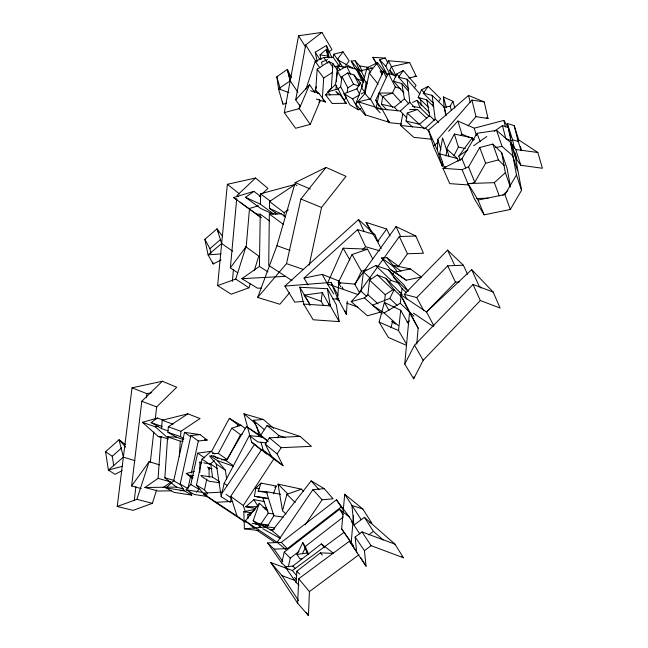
<?xml version="1.0" encoding="UTF-8"?>
<svg xmlns="http://www.w3.org/2000/svg" width="648" height="648" viewBox="0 0 648 648"><rect width="100%" height="100%" fill="white"/><g stroke="black" fill="none" stroke-linecap="round" stroke-linejoin="round"><path stroke-width="0.97" d="M209.085 477.228L209.118 468.188L207.441 467.087M284.132 216.456L284.156 212.625L269.495 201.544L295.286 184.364L296.841 185.636M199.811 472.481L199.884 462.113L201.86 462.486M275.287 214.294L275.303 212.439M285.339 216.886L281.313 213.864L269.341 214.034L268.718 265.348L292.07 280.641M277.15 214.132L269.406 208.364L269.495 201.544M261.541 288.02L257.564 288.222L241.834 278.672L259.411 266.433L260.245 214.164L256.446 214.221L233.58 197.519L253.878 191.363L260.958 196.692M273.707 214.067L260.399 204.201L260.569 193.801L295.286 184.364M468.131 125.761L475.988 116.656L488.033 118.519L484.218 101.93L468.536 95.459L428.441 130.135L433.431 146.221L442.292 166.212L442.422 161.279M442.292 166.212L437.44 150.409L437.765 139.393L471.93 100.067L484.218 101.93M296.825 575.861L292.378 570.515L270.783 562.561L297.651 603.223L308.448 615.6L309.404 591.584L298.728 578.745L349.442 541.193L356.659 551.586M297.651 603.223L298.728 578.745M296.16 582.552L296.76 571.277L320.387 552.874L333.542 553.368L321.343 543.907L292.815 566.093L285.161 566.911L296.16 582.552L299.076 585.193M335.988 89.448L336.215 85.56M336.442 81.664L337.365 66.104L345.4 67.068M345.757 65.489L349.191 60.896L343.035 51.824L337.794 58.798L337.738 59.835L352.423 67.91L349.41 67.546M318.119 93.741L315.714 90.599L317.164 69.166L328.876 61.617L332.886 63.488L331.395 87.934L325.644 94.867L332.149 103.469L346.316 103.283L340.006 94.657L335.867 91.392L338.183 94.543M179.326 456.297L180.29 441.175L167.638 436.841L164.835 477.803L176.426 487.077L183.708 489.094M183.878 438.599L180.573 436.695L180.922 431.293L200.078 418.535L187.855 413.829L162.203 420.252L161.603 428.628L167.962 430.863M322.396 98.229L323.7 78.035L317.164 69.166M183.473 439.587L176.321 437.117L167.954 432.289L168.326 426.797L187.855 413.829M171.153 490.852L158.136 491.022L144.877 487.499L158.08 478.362L161.036 436.639L158.282 436.55L142.422 422.318L157.448 418.049L163.814 420.358M303.758 301.393L294.743 302.106L284.877 286.092L331.007 282.406L337.64 298.396L346.356 314.288L347.279 301.223M337.64 298.396L338.936 281.005L322.202 274.371L304.034 278.105L307.994 284.918M369.206 522.329L371.871 523.203L362.831 509.02L344.696 494.213L341.65 528.817L353.468 546.191L351.216 542.619L353.492 515.622M246.119 247.714L249.496 208.64M433.909 325.831L426.514 311.98L400.521 294.629L409.504 312.644L404.749 364.055L413.675 378.813L413.853 376.828M416.761 344.064L418.163 328.188L402.473 298.137M232.365 281.394L233.434 269.576M237.816 272.873L230.356 267.851L236.731 198.555M250.136 283.962L248.945 287.809L231.206 294.2L217.623 285.59L227.375 184.291L255.579 178.014L267.899 188.398L262.821 193.226M384.556 301.409L385.268 294.743L392.785 289.713L394.624 290.426M406.474 344.104L398.536 330.545L400.707 310.287L384.377 302.446L379.112 322.121L388.403 337.47L406.563 345.4M150.328 462.105L153.779 431.997M155.269 418.948L156.654 406.912L176.742 387.229L162.348 381.251L132.014 387.836L117.223 506.493L133.083 510.357L152.361 503.326L156.605 490.042M380.36 312.182L367.465 315.779L351.176 301.644L364.419 297.95L367.902 294.727L369.562 280.13L377.29 274.987L385.746 278.267L402.23 294.548M134.266 500.459L135.91 486.591M146.472 397.694L146.95 393.684L151.754 392.648M141.296 488.616L131.609 485.968L141.799 401.266L162.348 381.251M323.579 305.491L321.181 301.328L322.267 292.621L304.171 295.091L310.149 305.127M351.176 301.644L361.025 291.244L363.479 271.909L375.702 265.575L388.533 269.86L403.728 284.715L408.11 291.146M385.746 278.267L394.106 289.753L389.764 298.461L372.527 305.151L384.134 312.935L400.237 303.288L402.108 288.595L388.533 269.86M347.19 92.818L347.846 87.853L341.998 76.585L347.822 72.9L354.108 75.014L360.239 82.774L362.37 87.083M340.637 86.67L338.013 88.946L343.958 100.035L346.534 97.791L340.637 86.67L341.998 76.585M412.606 127.032L406.077 121.087L407.236 113.084L417.45 109.528L426.7 118.244M337.373 87.828L335.526 84.402L337.511 71.021L346.712 66.42L356.279 69.158L367.06 83.56M366.225 81.834L364.678 91.967L361.22 93.944M386.848 109.933L381.478 104.223L382.685 96.463L392.664 92.996L401.193 102.408M267.867 498.66L254.405 496.352L255.83 487.985L261.047 483.116L276.218 486.057L273.432 493.881M299.093 108.807L299.789 104.911M445.97 155.795L446.861 150.854L442.924 138.834M300.081 106.199L295.699 99.833L305.694 44.923L321.943 32.4L331.962 49.596L328.803 52.051M445.945 167.184L444.01 166.674L439.7 153.876L442.625 137.911M431.422 139.215L413.797 137.319L400.626 125.501L402.7 114.242M319.1 99.257L320.153 100.877L310.23 124.392L295.585 128.28L284.31 112.614L298.574 35.761L321.943 32.4M380.19 112.768L376.132 108.508L379.153 93.053L392.664 92.996M365.602 115.595L355.703 104.117L364.994 93.498L369.222 73.005L377.557 62.654L386.888 74.755M334.83 66.412L339.471 66.331L340.127 63.212M207.441 493.436L204.501 489.896L206.785 479.115M208.867 469.322L209.28 467.362M339.471 66.331L333.177 57.332L333.841 54.181L343.035 51.824M309.193 265.154L321.546 207.457L346 176.337L326.033 167.411L295.221 182.623L276.931 245.705L257.669 297.448L279.847 304.252L289.648 292.661M207.19 495.137L202.419 492.367L196.449 485.15L202.038 459.173L211.151 451.316L214.982 454.021M231.312 497.713L230.299 502.419L221.211 496.708L216.294 464.09L209.498 455.892M190.909 475.016L187.944 488.624L180.185 484.105L190.909 435.578L199.981 434.589L207.214 440.033L198.32 440.996L190.909 435.578M191.33 473.072L198.32 440.996M207.546 496.538L194.343 494.489L186.065 489.839L190.82 484.485L197.632 453.13L211.151 451.316M221.211 496.708L224.119 483.392L249.342 435.594L262.148 436.882L268.248 441.531M257.669 297.448L286.521 263.631L300.907 199.033L326.033 167.411M189.856 491.873L191.776 495.121L174.093 492.375L166.05 487.936L173.704 480.784L184.526 432.354L199.981 434.589M288.311 566.814L290.288 558.122L299.003 551.359M286.505 567.47L281.726 563.015L284.229 552.128L339.544 509.32L349.167 516.788L353.557 523.633L351.208 521.81M390.947 327.783L392.729 320.995M286.019 514.05L282.504 510.778L286.902 494.303L301.498 489.183L303.475 491.273M355.703 104.117L361.56 87.958L367.108 67.74L377.557 62.654M254.299 270.516L258.755 256.098L245.908 246.823L230.356 267.851M217.623 285.59L235.742 279.069L245.908 246.823M117.223 506.493L136.874 499.325L149.121 461.668L159.473 464.867M314.531 92.186L316.41 86.492M305.905 89.246L315.195 61.398L323.765 57.51L333.177 57.332M265.218 527.124L265.874 525.245M261.282 527.496L253.182 520.741L259.346 503.294L267.989 511.053M267.705 492.845L258.155 491.119L261.047 483.116M284.31 112.614L299.336 108.621L309.614 84.645L314.361 91.951M432.483 105.908L433.674 103.145M428.774 107.56L418.163 97.37L421.443 89.894L428.109 86.37L440.608 98.763L438.526 101.768M333.704 293.925L327.281 283.784L343.124 248.2L367.546 249.148L372.746 258.916M403.915 92.948L393.482 81.211L396.746 73.961L403.267 70.535L416.048 85.398L414.323 87.853M392.315 93.288L395.28 86.881L388.314 73.297L375.727 100.189L379.112 106.361M391.886 74.544L389.723 70.284L391.424 66.655L409.682 62.589L416.259 76.343L408.702 78.019M375.727 100.189L382.109 109.228L389.294 122.359L365.812 114.988L358.247 101.801L370.486 98.909L383.357 71.555L381.291 70.826L372.9 57.34L385.398 58.077L388.014 63.245M389.772 73.953L385.844 66.266L388.444 60.726L409.682 62.589M355.015 284.577L361.454 271.269L366.169 269.625M340.864 286.894L338.264 282.658L352.05 254.534L367.546 249.148M302.527 553.505L305.621 547.277L302.819 542.66L296.97 554.421L299.878 558.851L302.616 558.487M413.675 378.813L423.193 360.272L480.33 300.534L500.094 308.027L493.144 292.046L471.679 269.625L426.514 311.98M404.749 364.055L414.526 345.214L473.008 284.472L493.144 292.046M453.956 155.642L458.42 147.064L454.353 134.055L472.27 137.805L473.089 140.592M449.032 156.136L446.634 148.797L454.353 134.055M221.454 459.707L227.27 459.618L240.505 434.687L242.303 434.087M212.398 453.527L218.287 453.43L231.773 428.215L240.902 425.185L245.6 428.733M237.119 426.708L238.075 424.926L229.343 418.349L211.386 451.794M360.839 108.386L358.304 109.844L349.855 104.773L343.999 93.749L356.918 88.841L360.239 82.774M471.169 183.781L474.765 182.234L485.627 163.247L498.409 159.926L504.193 165.564M462.113 169.63L468.472 184.947L449.761 183.643L442.973 168.342L462.113 169.63L468.569 166.86L479.731 147.517L492.828 144.107L501.674 152.701L507.076 168.383L510.357 186.049M501.674 152.701L505.359 172.676L494.343 182.671L468.01 183.53L474.263 198.612L484.129 214.844L510.316 209.482L521.567 190.285L515.654 158.29L510.478 142.414L496.603 130.386L477.041 133.31L461.951 158.744L442.973 168.342M211.094 455.406L226.193 460.72L246.402 426.53L262.148 436.882M451.227 110.014L450.166 106.142L453.001 101.339L443.402 96.933L444.115 107.528L446.294 115.263M468.01 183.53L478.078 200.046L504.897 194.546L516.464 174.968L510.478 142.414M255.239 509.304L243.834 511.701L244.393 528.825L267.057 526.913L273.829 515.743L266.401 491.686L258.155 491.119M245.422 512.009L243.292 505.497L273.715 459.076L261.768 449.348L230.688 496.368L237.079 516.124L245.738 522.239M273.715 459.076L283.046 465.677L277.101 453.908L281.183 447.679L311.437 446.342L300.089 436.412L267.098 425.517L260.715 435.124L267.405 440.689M277.304 437.902L278.867 435.529L285.566 437.756M283.046 465.677L271.204 456.014L265.226 444.107L269.398 437.797L300.089 436.412M223.479 491.2L254.624 444.293L251.651 442.195L243.94 413.797L263.347 419.467L273.667 428.288M252.218 523.463L260.877 524.005L268.183 513.2L262.594 497.405L254.405 496.352M305.111 524.92L322.105 499.77L333.088 498.822L324.235 488.673L311.17 480.881L272.298 530.769L253.182 520.741M286.06 549.674L277.117 542.271L312.911 489.653L324.235 488.673M433.123 102.797L423.314 93.239L428.109 86.37M408.864 88.995L398.528 77.201L403.267 70.535M392.882 274.29L394.632 271.828M398.131 266.903L407.454 253.757L423.46 253.238L415.805 235.994L396.033 226.589L354.642 284.124L338.264 282.658M415.805 235.994L399.354 236.561L357.842 294.54L327.281 283.784M131.609 485.968L149.121 461.668M381.202 248.824L377.541 241.647L386.645 229.028L366.112 222.377L371.012 231.96M460.274 160.663L458.825 156.095L472.27 137.805M258.52 527.82L260.358 525.479M254.429 528.322L245.406 520.96L259.346 503.294M196.336 492.245L198.993 489.24L190.82 484.485M460.558 135.594L461.862 134.136L457.869 121.006L448.594 131.293M318.8 102.368L320.153 100.877M295.699 99.833L309.614 84.645M426.619 311.891L455.471 282.099L459.31 281.961M463.393 265.243L447.557 250.128L404.279 294.314L416.745 297.57L447.703 265.818L463.393 265.243L467.532 274.306M329.986 95.126L328.091 91.733L335.526 84.402M259.192 196.676L260.642 195.299M255.579 178.014L237.006 195.542L238.505 196.733M400.626 125.501L425.517 128.134L435.189 119.086L432.127 95.337L423.314 93.239M274.768 487.418L276.218 486.057M376.132 108.508L400.318 111.011L409.811 102.222L407.082 79.218L398.528 77.201M502.848 195.202L507.854 190.625M362.653 249.448L365.634 246.726L379.704 250.833M284.877 286.092L358.571 219.559L374.852 234.6L378.084 241.785M304.034 278.105L357.591 229.627L374.852 234.6M113.732 465.782L112.266 456.273L121.751 447.817M122.108 470.634L115.052 474.336L108.386 470.092L105.592 451.705L119.013 439.773L125.404 444.56M255.49 508.453L245.746 506.776L253.911 499.649L264.489 501.609M433.431 146.221L437.959 142.285M134.978 460.655L123.379 457.124L108.386 470.092L122.666 466.228M214.358 460.574L209.903 464.422L202.038 459.173M210.94 253.457L209.928 248.67L220.32 239.695M221 259.969L213.151 263.979L208.097 254.891L204.841 239.315L216.983 228.857L222.377 236.05M320.979 59.527L320.039 54.845L326.357 49.418L328.941 58.085M406.077 121.087L419.434 124.238L429.592 115.628L426.813 99.913L418.163 97.37M381.478 104.223L394.438 107.244L404.401 98.885L401.865 83.657L393.482 81.211M218.741 232.332L216.983 228.857L221.673 243.526L208.097 254.891L221.033 253.894M304.544 547.058L343.359 516.942M267.608 542.943L274.055 549.131L287.388 548.621L341.14 507.02L336.466 499.802L281.273 542.408L267.608 542.943L281.726 563.015M309.404 591.584L358.879 554.785M349.442 541.193L366.047 566.158L364.427 550.654L371.126 545.681L403.429 557.766L394.98 544.166L364.395 517.339L353.913 525.074L359.932 534.065M368.712 534.884L373.426 531.384L383.179 539.954M292.378 570.515L343.934 532.445M356.732 552.768L355.128 536.981L361.989 531.903L394.98 544.166M161.603 428.628L151.097 422.569L157.448 418.049M272.533 213.953L260.65 208.445L245.495 197.316L253.878 191.363M286.594 102.975L282.949 104.433L278.519 88.808L276.842 76.764L287.331 69.417L291.349 77.46M458.825 156.095L467.888 149.761M473.648 145.727L486.826 136.509M494.238 131.333L502.475 125.574L508.251 127.502L503.852 120.415L474.255 128.174L457.869 121.006M162.988 487.652L171.088 482.039L158.08 478.362M290.515 81.672L287.331 69.417L290.207 80.862L278.519 88.808L288.911 92.615M284.156 212.625L288.344 209.822M248.054 518.481L247.803 514.69L254.51 510.227M323.7 78.035L332.772 72.171M347.846 87.853L353.557 84.216L358.854 86.014M407.098 322.429L409.568 320.938M317.204 61.568L315.244 52.188L326.446 45.482L331.93 57.761M343.999 93.749L352.585 98.877L359.494 94.924M389.48 281.37L391.181 280.487L399.241 283.2M412.663 102.425L416.956 100.327L429.624 112.776M327.596 59.567L321.513 62.095L322.08 64.881M240.068 202.192L248.986 208.632L258.431 205.764M142.422 422.318L155.399 426.87L158.169 426.084M328.091 91.733L338.013 88.946M387.755 74.666L386.483 73.346L379.412 59.608L385.398 58.077M192.634 478.726L186.219 473.429L194.424 471.501M186.219 473.429L190.941 476.15L193.647 475.51M444.115 107.528L450.166 106.142M362.208 71.199L359.664 65.918L355.12 60.758L351.216 61.033L357.761 68.947L361.033 70.624L372.624 68.129L370.632 67.789M390.517 269.609L394.932 272.144L410.395 268.928L421.362 277.052L406.199 280.195L390.517 269.609L381.623 257.936L386.84 257.669L398.188 265.964M495.38 147.436L502.07 146.448L512.633 155.658M296.97 554.421L307.184 553.052L308.092 554.542M270.248 529.886L274.274 529.546M260.715 435.124L253.271 420.301L263.347 419.467M332.813 299.117L338.823 298.647M204.314 493.079L222.92 492.035M203.982 494.335L215.347 502.338L232.713 501.374M241.834 278.672L285.517 276.348M381.623 257.936L393.077 266.223L394.778 266.134M476.24 198.547L488.114 198.183M325.644 94.867L340.006 94.657M144.877 487.499L176.426 487.077M180.16 490.73L184.17 490.682M245.746 506.776L257.264 506.712M265.097 509.441L266.976 509.433M409.52 109.544L417.45 109.528M167.638 436.841L176.321 437.117M180.29 441.175L183.141 441.272M299.789 287.25L327.402 288.733L336.32 304.771L339.196 321.619L313.17 319.78L303.661 304.058L299.789 287.25L309.331 303.264L309.776 305.208M328.317 304.325L330.318 304.439M383.859 71.329L385.746 71.442M264.975 525.317L268.742 525.552M303.661 304.058L330.286 305.872L339.196 321.619M414.266 76.164L416.259 76.343M266.644 442.884L257.888 441.993L249.342 435.594M401.525 123.962L389.675 122.707L387.642 120.577M244.393 528.825L258.204 530.493M267.057 526.913L274.695 527.893M260.877 524.005L268.58 525.018M255.223 524.111L257.183 524.362M262.076 525.001L264.036 525.253M511.612 143.88L515.759 149.51L537.84 152.499L542.408 168.253L520.822 165.272L516.764 159.74L511.612 143.88L507.352 123.533L514.237 125.631L518.991 140.859M200.767 475.446L212.536 477.122L219.178 481.432M247.803 514.69L250.736 515.111M219.729 482.776L209.069 481.245L201.479 476.385M204.371 439.619L207.214 440.033M243.834 511.701L251.683 512.851M273.829 515.743L283.249 517.128M268.183 513.2L273.869 514.05M186.065 489.839L202.419 492.367M166.05 487.936L184.081 490.722L191.776 495.121M320.039 54.845L328.585 56.214M359.664 65.918L368.631 67.449M262.594 497.405L268.296 498.385M412.436 106.361L420.155 107.689L429.292 116.608M263.015 507.546L266.846 508.218M266.401 491.686L280.56 494.262M255.83 487.985L259.654 488.697M203.837 462.858L210.754 464.154L217.372 468.569M209.118 468.188L212.05 468.747M386.84 257.669L393.004 265.283L410.395 268.928M458.42 147.064L465.288 148.513M282.504 510.778L278.016 484.129L301.498 489.183M136.874 499.325L152.361 503.326M439.7 153.876L457.407 158.549L458.282 161.279M164.835 477.803L174.045 480.435M357.153 79.186L361.851 80.546L363.406 82.66M507.352 123.533L512.56 139.733L518.327 141.507M358.247 101.801L382.109 109.228M310.562 90.736L318.946 93.417L325.531 102.028L316.329 99.071M362.831 509.02L351.921 505.472L353.913 525.074M376.934 240.424L378.845 241.048M511.531 140.657L505.837 138.729L502.475 125.574M158.282 436.55L161.028 437.481M161.036 436.639L168.326 439.117M286.521 263.631L303.28 269.414M167.954 432.289L180.573 436.695M388.314 73.297L394.843 75.589L395.701 77.282M151.097 422.569L162.105 426.465M210.746 456.087L217.372 460.574L233.231 466.179M395.28 86.881L400.788 88.833M339.309 300.51L337.446 299.846L336.377 298.153M346.761 303.151L357.931 307.12M276.931 245.705L289.972 250.371M168.326 426.797L180.922 431.293M162.203 420.252L173.048 424.181M304.171 295.091L321.181 301.328M270.783 562.561L282.018 575.659L294.889 580.43M141.799 401.266L156.654 406.912M399.217 292.224L401.047 292.945M132.014 387.836L146.95 393.684M300.907 199.033L321.546 207.457M486.227 117.758L488.033 118.519M295.221 182.623L310.441 189.03M379.112 322.121L398.536 330.545M461.862 134.136L469.946 137.7M471.744 138.494L474.433 139.676M245.495 197.316L260.399 204.201M269.406 208.364L281.313 213.864M280.163 538.334L262.756 528.728M173.704 480.784L179.828 484.348M229.343 418.349L240.902 425.185M196.449 485.15L204.501 489.896M238.075 424.926L239.703 425.89M259.411 266.433L267.891 271.893M224.119 483.392L227.391 485.522M261.517 437.343L246.402 426.53M514.237 125.631L517.501 139.085L537.84 152.499M199.884 462.113L201.569 463.215M203.18 493.736L237.079 516.124M215.347 502.338L244.652 521.705M235.742 279.069L248.945 287.809M413.416 313.178L433.188 326.454M391.562 321.424L395.62 324.154M216.294 464.09L225.334 470.165L226.687 478.961M245.406 520.96L277.117 542.271M256.681 530.161L275.036 542.498M197.632 453.13L204.776 457.966M213.735 455.803L217.866 458.614M105.592 451.705L112.266 456.273M226.193 460.72L233.483 465.726M218.287 453.43L227.27 459.618M221.673 243.526L232.608 251.189M261.768 449.348L271.204 456.014M394.932 272.144L406.199 280.195M233.58 197.519L236.828 199.859M256.446 214.221L261.185 217.639M393.004 265.283L401.063 271.123M226.095 494.335L231.644 498.344M260.245 214.164L269.673 221.009M184.526 432.354L190.553 436.728M230.688 496.368L243.292 505.497M248.986 208.632L261.031 217.428M269.341 214.034L283.306 224.313M231.773 428.215L240.505 434.687M260.569 193.801L270.694 201.471M344.274 101.663L346.316 103.283M227.375 184.291L239.485 193.946M254.624 444.293L261.387 449.801M262.894 451.024L266.652 454.078M251.651 442.195L261.444 450.166M265.226 444.107L277.101 453.908M190.941 476.15L193.055 477.9M269.398 437.797L281.183 447.679M253.271 420.301L264.465 429.729M243.94 413.797L255.976 423.922M267.098 425.517L278.867 435.529M272.298 530.769L280.568 537.808M315.714 90.599L318.946 93.417M322.971 99.8L325.531 102.028M401.93 556.446L403.429 557.766M364.419 297.95L382.296 313.875M155.399 426.87L168.091 438.218M361.025 291.244L366.841 296.468M384.134 312.935L398.204 325.555M446.634 148.797L457.407 158.549M367.902 294.727L377.978 303.831M425.517 128.134L429.065 131.414M419.434 124.238L424.432 128.855M407.236 113.084L419.507 124.416M389.764 298.461L397.062 305.257M369.562 280.13L385.268 294.743M285.161 566.911L287.85 569.422M363.479 271.909L370.664 278.624M400.237 303.288L413.894 316.119M429.592 115.628L434.5 120.293M377.29 274.987L392.785 289.713M435.189 119.086L438.672 122.407M394.106 289.753L401.331 296.63M296.76 571.277L299.651 574.055M375.702 265.575L391.181 280.487M292.815 566.093L295.423 568.604M426.813 99.913L433.804 106.693M402.108 288.595L406.385 292.734M393.547 277.247L407.94 291.252M421.443 89.894L424.246 92.632M432.127 95.337L444.609 107.617L445.654 115.425M284.229 552.128L290.288 558.122M286.902 494.303L295.18 502.532M278.016 484.129L287.89 493.97M281.273 542.408L287.388 548.621M379.412 59.608L385.844 66.266M389.723 70.284L394.843 75.589M481.035 288.036L478.994 285.898L471.679 269.625M382.685 96.463L392.696 107.268M379.153 93.053L382.506 96.665M394.438 107.244L397.726 110.808M400.318 111.011L406.847 118.106M312.911 489.653L322.105 499.77M125.623 447.128L119.013 439.773L123.379 457.124M404.401 98.885L408.92 103.931M409.811 102.222L414.939 107.965M311.17 480.881L319.067 489.75M401.865 83.657L408.305 90.987M396.746 73.961L399.33 76.918M407.082 79.218L419.831 93.944M320.387 552.874L322.323 555.125M364.994 93.498L370.162 99.703M217.372 460.574L225.334 470.165M361.56 87.958L365.205 92.356M321.343 543.907L324.543 547.779M369.222 73.005L378.157 84.208M367.108 67.74L370.688 72.244M393.077 266.223L397.175 271.577M400.691 276.178L401.857 277.709M336.466 499.802L349.167 516.788M341.14 507.02L343.505 510.187M346.461 514.139L347.644 515.727M352.374 522.053L353.557 523.633M315.195 61.398L319.958 67.902M323.765 57.51L327.856 63.229M328.876 61.617L332.934 67.311M332.886 63.488L337.486 69.984M387.569 119.921L389.294 122.359M294.621 577.376L296.322 579.79M274.055 549.131L282.69 561.387M337.365 66.104L340.216 70.154M337.794 58.798L339.495 61.252M333.841 54.181L342.849 67.181M341.65 528.817L351.216 542.619M299.336 108.621L310.23 124.392M355.128 536.981L364.427 550.654M290.207 80.862L297.894 92.243M361.989 531.903L371.126 545.681M282.018 575.659L298.534 600.623M306.245 612.271L308.448 615.6M339.544 509.32L343.132 514.771M344.696 494.213L361.195 519.704M364.395 517.339L373.426 531.384M315.244 52.188L319.95 59.616M360.928 558.033L366.047 566.158M380.076 71.094L382.15 74.431M298.574 35.761L305.459 46.867M305.694 44.923L316.151 61.868M253.911 499.649L257.75 505.918M366.112 222.377L377.541 241.647M354.642 284.124L359.616 292.604M180.185 484.105L184.081 490.722M384.377 302.446L388.938 310.271M414.526 345.214L423.193 360.272M343.124 248.2L349.855 259.994M400.707 310.287L408.548 324.113M322.267 292.621L329.889 306.059M352.05 254.534L361.454 271.269M400.521 294.629L401.501 296.379M409.504 312.644L418.163 328.188M370.486 98.909L374.9 106.855M322.202 274.371L326.924 282.941M404.279 294.314L407.179 299.579M331.007 282.406L332.861 285.809M333.793 287.51L337.964 295.164M204.841 239.315L209.928 248.67M416.745 297.57L423.8 310.716M338.936 281.005L340.297 283.557M342.12 286.967L343.027 288.676M372.9 57.34L376.488 64.217M352.585 98.877L358.304 109.844M337.511 71.021L341.609 78.862M381.291 70.826L382.612 73.378M383.357 71.555L386.435 77.501M347.822 72.9L353.557 84.216M388.444 60.726L396.163 76.059M356.918 88.841L359.51 93.968M346.712 66.42L350.69 74.318M354.108 75.014L359.308 85.447M351.216 61.033L355.128 68.988M356.279 69.158L361.851 80.546M359.948 74.164L363.771 82.004M357.761 68.947L361.608 76.837M361.033 70.624L364.419 77.622M355.12 60.758L360.272 71.369M386.645 229.028L390.015 235.961M447.703 265.818L455.471 282.099M399.354 236.561L407.454 253.757M357.591 229.627L365.634 246.726M447.557 250.128L454.847 265.712M396.033 226.589L400.756 236.658M358.571 219.559L364.038 231.368M473.008 284.472L480.33 300.534M329.192 57.623L326.446 45.482M428.441 130.135L437.44 150.409M416.956 100.327L420.155 107.689M305.621 547.277L308.748 554.72M302.819 542.66L307.184 553.052M344.817 310.586L346.356 314.288M478.078 200.046L484.129 214.844M461.951 158.744L465.669 167.864M468.569 166.86L474.765 182.234M479.731 147.517L485.627 163.247M494.343 182.671L499.276 195.923M477.041 133.31L480.176 141.766M504.897 194.546L510.316 209.482M492.828 144.107L498.409 159.926M505.359 172.676L510.405 187.11M496.603 130.386L502.07 146.448M516.464 174.968L521.567 190.285M512.39 155.042L517.55 170.708M515.759 149.51L520.822 165.272M517.501 139.085L521.041 150.352M437.765 139.393L440.883 149.72M474.255 128.174L476.41 135.651M443.402 96.933L446.391 107.657M276.842 76.764L280.244 88.898M256.511 425.858L259.176 435.537M261.039 442.317L263.436 451.032M453.001 101.339L454.831 108.143M503.852 120.415L505.521 127.016M508.486 128.442L510.835 137.838M468.536 95.459L470.237 102.311M520.441 146.537L521.356 150.312M471.93 100.067L475.988 116.656M512.56 139.733L514.366 148.303M515.363 153.066L516.764 159.74M212.746 262.067L213.151 263.979M326.357 49.418L327.799 56.959M327.402 288.733L330.286 305.872M282.536 101.485L282.812 103.453M210.754 464.154L212.536 477.122M420.439 98.869L421.289 105.754"/></g></svg>
